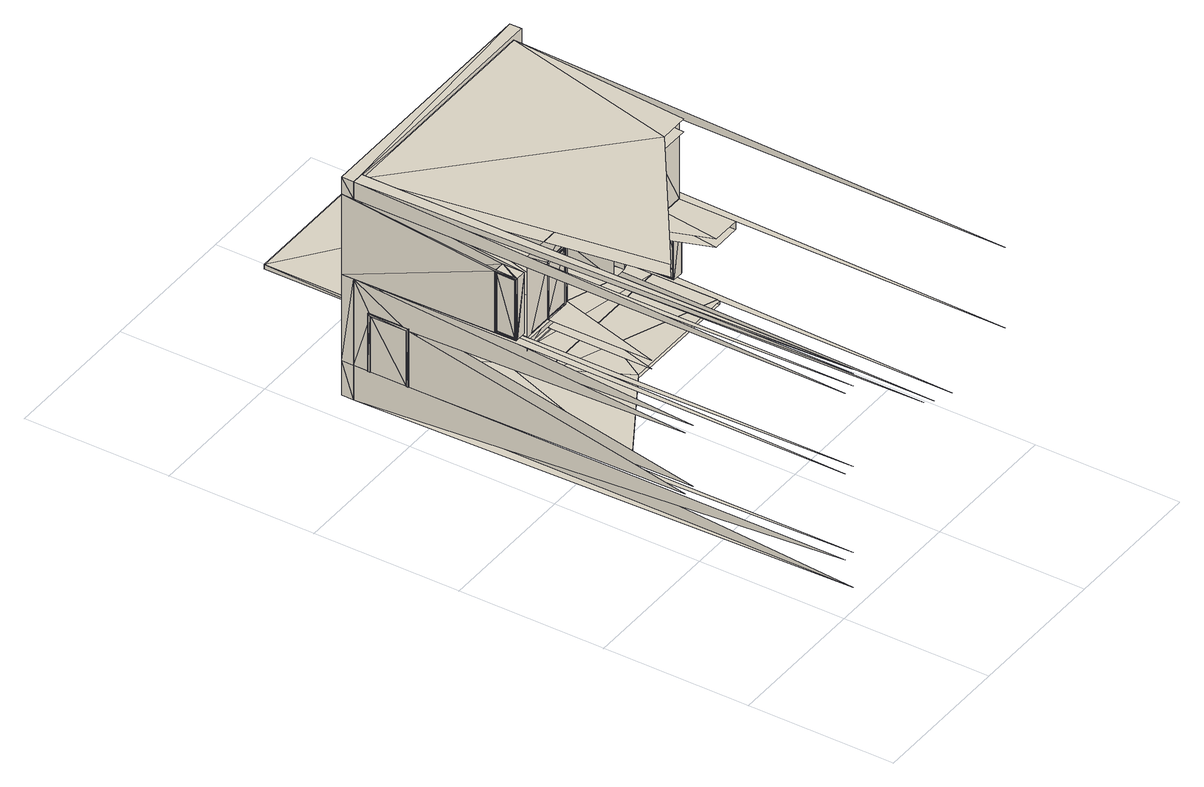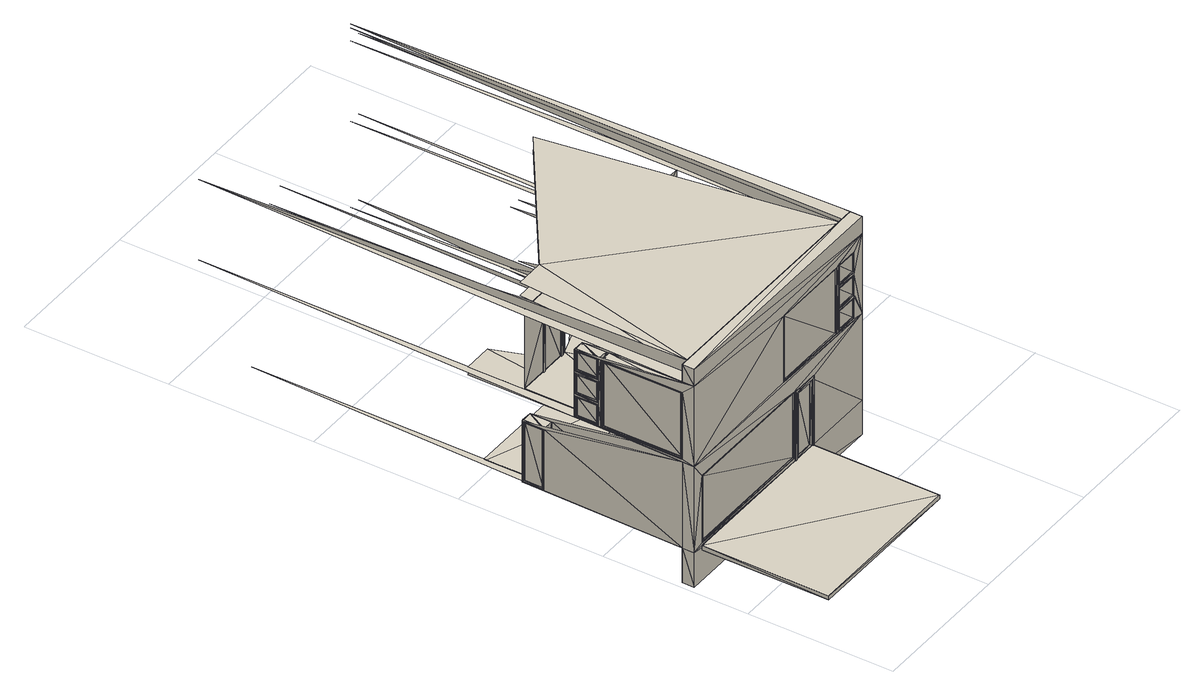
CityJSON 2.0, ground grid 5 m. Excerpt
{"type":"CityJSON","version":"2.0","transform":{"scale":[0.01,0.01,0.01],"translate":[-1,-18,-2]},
"CityObjects":{
"building1":{"type":"Building","geometry":[{"type":"MultiSurface","lod":"1.2","boundaries":[[[0,1,2]],[[3,4,5]],[[6,7,8]],[[9,6,8]],[[7,6,10]],[[9,8,11]],[[12,13,14]],[[15,12,14]],[[13,12,16]],[[6,17,10]],[[8,16,11]],[[15,14,18]],[[12,11,16]],[[19,20,21]],[[22,19,21]],[[16,10,17]],[[17,10,23]],[[16,17,11]],[[14,24,18]],[[25,17,23]],[[24,16,11]],[[26,6,9]],[[27,8,7]],[[24,11,18]],[[28,14,13]],[[29,12,15]],[[6,30,17]],[[8,27,16]],[[12,31,11]],[[14,28,24]],[[19,32,20]],[[7,10,33]],[[9,11,34]],[[21,20,35]],[[36,19,22]],[[37,38,39]],[[13,16,40]],[[22,21,35]],[[15,18,41]],[[42,23,10]],[[10,16,40]],[[11,17,34]],[[43,6,7]],[[16,24,44]],[[18,11,41]],[[45,17,25]],[[30,6,26]],[[27,7,46]],[[47,28,13]],[[31,12,29]],[[26,9,34]],[[46,7,33]],[[48,49,50]],[[29,15,41]],[[32,51,20]],[[10,17,43]],[[47,13,40]],[[20,51,35]],[[36,32,19]],[[27,40,16]],[[25,23,52]],[[36,22,35]],[[30,45,17]],[[28,44,24]],[[31,34,11]],[[16,44,40]],[[41,11,34]],[[42,10,33]],[[33,10,40]],[[34,17,45]],[[45,25,53]],[[54,30,6]],[[30,26,27]],[[30,27,46]],[[31,29,28]],[[31,28,47]],[[28,29,44]],[[27,26,40]],[[32,36,51]],[[30,46,45]],[[36,35,51]],[[31,47,34]],[[29,41,44]],[[17,45,54]],[[23,42,55]],[[26,34,40]],[[56,57,4]],[[58,59,1]],[[0,60,61]],[[3,62,63]],[[46,33,45]],[[47,40,34]],[[44,41,34]],[[40,44,34]],[[43,54,6]],[[45,53,42]],[[40,34,45]],[[45,42,33]],[[33,40,45]],[[64,7,46]],[[17,54,43]],[[65,57,56]],[[39,66,67]],[[23,55,52]],[[53,25,68]],[[33,10,64]],[[64,43,7]],[[37,50,69]],[[70,46,30]],[[10,43,64]],[[25,52,68]],[[42,53,71]],[[72,56,73]],[[61,59,58]],[[63,62,56]],[[45,33,70]],[[55,43,54]],[[55,54,52]],[[54,70,30]],[[42,71,55]],[[45,70,54]],[[43,55,71]],[[52,54,70]],[[70,64,46]],[[53,68,71]],[[33,64,70]],[[64,43,71]],[[68,52,70]],[[74,75,76]],[[71,68,70]],[[64,71,70]],[[65,46,7]],[[30,67,6]],[[77,78,79]],[[46,67,30]],[[80,74,39]],[[81,82,39]],[[83,84,85]],[[43,64,56]],[[70,54,39]],[[83,86,84]],[[87,88,89]],[[88,87,90]],[[79,78,91]],[[92,87,89]],[[87,92,93]],[[87,93,90]],[[92,89,48]],[[92,48,93]],[[50,90,93]],[[89,50,48]],[[50,93,48]],[[64,70,39]],[[50,48,94]],[[95,50,94]],[[96,97,61]],[[61,98,99]],[[100,89,88]],[[89,101,50]],[[88,90,102]],[[90,50,102]],[[50,103,48]],[[74,48,50]],[[65,67,46]],[[82,104,39]],[[105,106,81]],[[107,94,48]],[[50,95,108]],[[95,94,107]],[[100,101,89]],[[100,88,102]],[[101,103,50]],[[109,110,111]],[[112,109,111]],[[103,113,48]],[[50,103,102]],[[50,108,103]],[[113,107,48]],[[78,111,110]],[[109,114,110]],[[109,112,115]],[[74,76,48]],[[78,110,91]],[[114,91,110]],[[108,95,107]],[[114,109,115]],[[78,77,116]],[[79,91,117]],[[103,50,37]],[[118,78,119]],[[78,91,119]],[[115,78,91]],[[114,115,91]],[[120,121,101]],[[101,121,103]],[[61,122,123]],[[98,124,99]],[[120,101,100]],[[121,120,113]],[[121,113,103]],[[120,100,125]],[[120,125,113]],[[103,113,125]],[[105,81,39]],[[126,50,103]],[[100,102,125]],[[102,103,125]],[[103,108,113]],[[39,83,85]],[[127,128,74]],[[128,127,129]],[[126,74,50]],[[108,107,113]],[[127,74,76]],[[127,76,130]],[[127,130,129]],[[76,74,131]],[[76,131,130]],[[132,129,130]],[[0,113,103]],[[74,132,131]],[[131,132,130]],[[56,64,39]],[[0,103,37]],[[133,103,113]],[[84,134,85]],[[39,86,83]],[[128,135,74]],[[74,126,132]],[[128,129,136]],[[123,137,61]],[[96,138,97]],[[132,136,129]],[[112,111,139]],[[3,140,4]],[[141,0,37]],[[0,141,1]],[[142,119,91]],[[78,118,143]],[[111,78,139]],[[78,144,91]],[[91,145,146]],[[115,147,78]],[[148,115,112]],[[61,113,0]],[[140,65,4]],[[67,141,37]],[[141,149,1]],[[86,134,84]],[[133,126,103]],[[74,135,126]],[[135,128,136]],[[126,150,132]],[[3,63,4]],[[39,0,37]],[[0,61,1]],[[150,136,132]],[[61,133,113]],[[39,74,126]],[[65,56,67]],[[151,65,67]],[[133,126,152]],[[126,133,150]],[[152,126,135]],[[133,152,153]],[[133,153,150]],[[65,154,67]],[[152,135,155]],[[152,155,153]],[[155,150,153]],[[63,56,4]],[[39,61,0]],[[61,58,1]],[[135,136,155]],[[136,150,155]],[[126,133,61]],[[56,39,67]],[[56,65,156]],[[157,67,39]],[[156,65,158]],[[159,67,157]],[[158,65,151]],[[159,160,67]],[[160,151,67]],[[161,142,91]],[[78,143,144]],[[144,161,91]],[[161,91,146]],[[147,144,78]],[[39,126,61]],[[78,144,139]],[[148,112,139]],[[148,147,115]],[[78,116,144]],[[91,161,117]],[[65,162,163]],[[164,165,67]],[[65,163,154]],[[166,164,67]],[[154,166,67]],[[167,151,160]],[[168,156,158]],[[169,159,157]],[[170,167,160]],[[168,158,171]],[[169,157,172]],[[173,160,151]],[[174,158,156]],[[175,157,159]],[[156,158,163]],[[159,157,165]],[[151,160,166]],[[176,167,170]],[[177,168,171]],[[178,169,172]],[[179,173,151]],[[180,175,159]],[[181,174,156]],[[156,163,162]],[[159,165,164]],[[151,166,154]],[[182,176,170]],[[183,177,171]],[[184,178,172]],[[166,173,179]],[[185,179,173]],[[163,174,181]],[[165,175,180]],[[186,181,174]],[[187,180,175]],[[173,179,176]],[[175,180,178]],[[174,181,177]],[[154,166,179]],[[188,185,173]],[[162,163,181]],[[164,165,180]],[[186,174,189]],[[187,175,190]],[[173,176,182]],[[183,174,177]],[[184,175,178]],[[191,188,185]],[[192,189,186]],[[193,190,187]],[[163,162,194]],[[165,164,195]],[[166,154,196]],[[196,185,188]],[[194,186,189]],[[195,187,190]],[[197,192,186]],[[198,193,187]],[[199,191,185]],[[200,163,194]],[[201,165,195]],[[201,195,190]],[[200,194,189]],[[166,196,202]],[[202,196,188]],[[186,189,203]],[[187,190,204]],[[205,185,188]],[[206,192,197]],[[207,193,198]],[[191,199,208]],[[209,186,203]],[[210,187,204]],[[205,188,211]],[[206,197,212]],[[207,198,213]],[[214,191,208]],[[212,209,203]],[[213,210,204]],[[208,205,211]],[[215,216,217]],[[218,219,220]],[[221,222,223]],[[216,224,217]],[[219,225,220]],[[222,226,223]],[[206,212,203]],[[207,213,204]],[[214,208,211]],[[143,142,161]],[[144,143,161]],[[227,161,144]],[[147,227,144]],[[144,161,228]],[[227,229,161]],[[229,227,147]],[[230,162,65]],[[165,231,67]],[[139,144,228]],[[161,144,117]],[[229,228,161]],[[56,156,232]],[[157,39,233]],[[158,151,234]],[[160,159,235]],[[156,168,236]],[[159,169,237]],[[151,167,238]],[[229,147,148]],[[170,160,239]],[[171,158,234]],[[172,157,233]],[[148,139,228]],[[229,148,228]],[[179,151,240]],[[181,156,232]],[[180,159,235]],[[232,156,162]],[[235,159,164]],[[240,151,154]],[[182,170,241]],[[183,171,242]],[[184,172,243]],[[144,116,117]],[[173,244,160]],[[175,245,157]],[[174,246,158]],[[176,247,167]],[[177,248,168]],[[178,249,169]],[[158,250,163]],[[157,231,165]],[[160,251,166]],[[185,252,179]],[[253,188,173]],[[247,176,179]],[[181,186,254]],[[180,187,255]],[[248,177,181]],[[249,178,180]],[[154,179,256]],[[164,180,257]],[[162,181,258]],[[186,209,259]],[[187,210,260]],[[189,174,246]],[[190,175,245]],[[244,173,182]],[[199,185,252]],[[245,175,184]],[[246,174,183]],[[197,186,254]],[[198,187,255]],[[166,251,173]],[[202,188,253]],[[163,250,174]],[[165,231,175]],[[201,190,261]],[[200,189,262]],[[191,263,188]],[[192,264,189]],[[193,265,190]],[[163,250,154]],[[266,194,162]],[[166,267,164]],[[268,195,164]],[[166,202,269]],[[154,270,196]],[[196,270,185]],[[195,268,187]],[[194,266,186]],[[271,212,197]],[[272,213,198]],[[203,189,262]],[[204,190,261]],[[185,205,252]],[[211,188,253]],[[231,165,201]],[[250,163,200]],[[206,203,273]],[[207,204,274]],[[214,211,275]],[[221,223,276]],[[218,220,277]],[[215,217,278]],[[220,225,277]],[[279,219,218]],[[217,224,278]],[[280,216,215]],[[276,223,226]],[[222,221,281]],[[219,282,225]],[[216,283,224]],[[222,284,226]],[[212,271,209]],[[213,272,210]],[[208,285,205]],[[264,192,206]],[[265,193,207]],[[286,208,199]],[[263,191,214]],[[287,288,106]],[[104,289,290]],[[37,0,291]],[[292,293,294]],[[295,0,141]],[[232,156,236]],[[235,159,237]],[[240,151,238]],[[243,172,233]],[[242,171,234]],[[239,160,235]],[[234,151,240]],[[241,170,239]],[[292,296,297]],[[298,230,65]],[[231,299,67]],[[249,237,169]],[[248,236,168]],[[247,238,167]],[[56,232,300]],[[233,39,301]],[[244,239,160]],[[246,234,158]],[[245,233,157]],[[302,141,67]],[[158,234,250]],[[157,233,231]],[[160,239,251]],[[303,182,241]],[[304,183,242]],[[305,184,243]],[[256,179,240]],[[258,181,232]],[[257,180,235]],[[232,162,230]],[[235,164,267]],[[240,154,306]],[[186,259,254]],[[187,260,255]],[[285,307,205]],[[271,259,209]],[[272,260,210]],[[281,221,276]],[[280,215,278]],[[279,218,277]],[[308,276,226]],[[222,281,284]],[[279,282,219]],[[224,309,278]],[[280,283,216]],[[225,310,277]],[[284,308,226]],[[282,310,225]],[[283,309,224]],[[311,214,275]],[[312,206,273]],[[313,207,274]],[[247,179,256]],[[249,180,257]],[[248,181,258]],[[314,271,197]],[[315,272,198]],[[252,205,307]],[[275,211,253]],[[252,256,179]],[[244,253,173]],[[273,203,262]],[[274,204,261]],[[257,180,255]],[[258,181,254]],[[263,253,188]],[[264,262,189]],[[265,261,190]],[[270,252,185]],[[244,182,303]],[[266,254,186]],[[268,255,187]],[[261,190,245]],[[262,189,246]],[[246,183,304]],[[245,184,305]],[[286,199,252]],[[315,198,255]],[[314,197,254]],[[269,202,253]],[[251,244,173]],[[316,201,261]],[[317,200,262]],[[250,246,174]],[[231,245,175]],[[285,208,286]],[[263,214,311]],[[264,206,312]],[[265,207,313]],[[154,306,270]],[[166,269,251]],[[306,154,256]],[[266,162,230]],[[268,164,267]],[[230,162,258]],[[267,164,257]],[[231,201,316]],[[250,200,317]],[[250,306,154]],[[251,267,166]],[[61,99,318]],[[237,243,233]],[[236,242,234]],[[238,241,239]],[[232,236,234]],[[235,237,233]],[[240,238,239]],[[305,243,237]],[[304,242,236]],[[303,241,238]],[[300,232,234]],[[235,233,301]],[[235,301,239]],[[234,240,300]],[[240,239,300]],[[256,240,239]],[[258,232,234]],[[257,235,233]],[[249,305,237]],[[248,304,236]],[[247,303,238]],[[234,232,230]],[[233,235,267]],[[239,240,306]],[[311,275,307]],[[312,273,259]],[[313,274,260]],[[281,276,308]],[[279,277,310]],[[280,278,309]],[[284,281,308]],[[282,279,310]],[[283,280,309]],[[285,311,307]],[[271,312,259]],[[272,313,260]],[[307,275,253]],[[259,273,262]],[[260,274,261]],[[239,301,300]],[[244,256,239]],[[263,311,285]],[[245,257,233]],[[246,258,234]],[[264,312,271]],[[265,313,272]],[[252,307,253]],[[254,259,262]],[[255,260,261]],[[234,230,250]],[[233,267,231]],[[239,306,251]],[[245,305,249]],[[246,304,248]],[[244,303,247]],[[263,285,286]],[[264,271,314]],[[265,272,315]],[[286,252,253]],[[314,254,262]],[[315,255,261]],[[269,253,252]],[[256,252,253]],[[317,262,254]],[[316,261,255]],[[254,262,246]],[[255,261,245]],[[244,247,256]],[[245,249,257]],[[246,248,258]],[[263,286,253]],[[264,314,262]],[[265,315,261]],[[319,300,301]],[[270,269,252]],[[244,256,253]],[[266,317,254]],[[268,316,255]],[[257,255,245]],[[258,254,246]],[[319,301,320]],[[269,270,306]],[[306,256,244]],[[231,316,268]],[[250,317,266]],[[230,258,246]],[[267,257,245]],[[269,306,251]],[[251,306,244]],[[250,266,230]],[[231,268,267]],[[250,230,246]],[[231,267,245]],[[296,321,124]],[[122,322,292]],[[323,301,300]],[[300,301,299]],[[230,298,250]],[[267,299,231]],[[250,298,306]],[[267,251,299]],[[251,306,299]],[[324,319,320]],[[325,323,300]],[[300,299,298]],[[306,298,299]],[[104,290,39]],[[105,287,106]],[[326,324,320]],[[124,318,99]],[[61,327,122]],[[299,323,325]],[[328,325,323]],[[323,325,324]],[[122,124,321]],[[329,122,322]],[[298,299,325]],[[328,323,330]],[[326,323,324]],[[331,330,328]],[[299,298,332]],[[332,328,330]],[[333,331,328]],[[334,299,332]],[[334,332,330]],[[335,328,330]],[[331,333,336]],[[337,56,338]],[[339,72,340]],[[335,330,341]],[[322,122,321]],[[342,329,322]],[[343,331,336]],[[336,335,341]],[[344,345,346]],[[345,347,346]],[[343,336,341]],[[39,85,348]],[[105,39,290]],[[291,0,295]],[[122,327,124]],[[329,349,122]],[[134,348,85]],[[39,290,86]],[[327,61,318]],[[122,327,322]],[[342,349,329]],[[295,141,350]],[[350,141,302]],[[322,321,351]],[[342,322,352]],[[353,298,65]],[[299,354,67]],[[56,300,355]],[[37,291,356]],[[349,327,122]],[[327,318,124]],[[357,302,67]],[[327,352,322]],[[342,358,349]],[[352,322,351]],[[358,342,352]],[[300,319,359]],[[320,301,360]],[[325,300,355]],[[355,300,298]],[[326,320,361]],[[323,362,301]],[[324,363,319]],[[301,354,299]],[[325,328,364]],[[363,324,325]],[[298,325,365]],[[328,335,366]],[[330,323,362]],[[362,323,326]],[[333,328,364]],[[299,354,323]],[[334,330,367]],[[331,368,330]],[[369,332,298]],[[332,369,328]],[[370,336,333]],[[341,330,367]],[[134,371,348]],[[290,372,86]],[[354,299,334]],[[343,341,373]],[[344,346,374]],[[346,347,374]],[[375,345,344]],[[345,376,347]],[[336,370,335]],[[368,331,343]],[[287,290,377]],[[349,358,327]],[[378,379,380]],[[378,381,379]],[[358,352,327]],[[382,380,379]],[[381,383,379]],[[381,378,291]],[[382,379,383]],[[381,295,383]],[[295,381,291]],[[295,382,383]],[[295,291,382]],[[291,295,350]],[[384,385,386]],[[384,387,385]],[[302,386,385]],[[387,350,385]],[[387,384,388]],[[291,350,302]],[[302,385,350]],[[387,389,350]],[[389,387,388]],[[390,391,350]],[[391,302,350]],[[389,302,350]],[[389,388,302]],[[390,392,391]],[[302,393,350]],[[392,394,391]],[[302,395,393]],[[394,392,395]],[[396,397,398]],[[397,399,398]],[[392,393,395]],[[380,382,400]],[[372,290,371]],[[401,372,355]],[[402,378,380]],[[403,291,378]],[[287,105,290]],[[290,39,348]],[[291,400,382]],[[3,4,404]],[[0,1,405]],[[403,291,302]],[[67,37,406]],[[407,408,409]],[[386,302,410]],[[411,384,386]],[[412,388,384]],[[413,391,394]],[[4,65,414]],[[415,140,3]],[[1,149,416]],[[417,141,0]],[[391,418,302]],[[390,350,419]],[[395,302,420]],[[388,410,302]],[[421,392,390]],[[392,422,393]],[[396,398,423]],[[398,399,424]],[[425,397,396]],[[397,425,399]],[[140,415,65]],[[141,417,149]],[[290,426,372]],[[427,428,401]],[[394,395,420]],[[350,393,419]],[[72,429,56]],[[96,61,430]],[[292,431,296]],[[292,294,432]],[[414,65,56]],[[39,67,433]],[[434,435,436]],[[380,400,437]],[[291,403,400]],[[402,403,378]],[[355,300,359]],[[361,320,360]],[[402,380,437]],[[296,438,321]],[[322,431,292]],[[291,403,356]],[[363,359,319]],[[362,360,301]],[[301,360,354]],[[439,326,361]],[[418,391,413]],[[413,394,420]],[[440,396,423]],[[423,398,424]],[[425,396,440]],[[403,302,410]],[[425,424,399]],[[365,325,355]],[[422,441,393]],[[420,302,410]],[[355,298,353]],[[328,366,364]],[[370,366,335]],[[375,344,374]],[[347,442,374]],[[375,376,345]],[[376,442,347]],[[443,343,373]],[[421,422,392]],[[363,325,365]],[[444,370,333]],[[373,341,367]],[[365,325,364]],[[421,390,419]],[[368,367,330]],[[418,410,302]],[[369,364,328]],[[367,330,362]],[[362,326,439]],[[444,333,364]],[[393,441,419]],[[386,410,445]],[[446,334,367]],[[354,362,323]],[[368,343,443]],[[388,412,410]],[[411,412,384]],[[369,298,353]],[[353,298,365]],[[354,334,446]],[[411,386,445]],[[357,410,302]],[[301,39,447]],[[426,409,448]],[[448,449,428]],[[426,450,451]],[[403,452,400]],[[403,453,452]],[[422,413,441]],[[440,423,424]],[[425,440,424]],[[400,452,454]],[[413,420,441]],[[453,454,452]],[[455,453,403]],[[456,403,453]],[[453,403,410]],[[421,413,422]],[[437,400,454]],[[453,455,454]],[[455,403,402]],[[290,348,371]],[[372,290,360]],[[372,360,355]],[[401,355,427]],[[441,420,419]],[[356,403,456]],[[455,437,454]],[[455,402,437]],[[421,418,413]],[[453,410,419]],[[420,410,419]],[[457,356,456]],[[418,421,410]],[[421,419,410]],[[457,456,458]],[[412,419,410]],[[412,459,419]],[[460,456,356]],[[356,456,461]],[[96,462,138]],[[137,430,61]],[[410,419,463]],[[459,463,419]],[[464,434,436]],[[465,459,412]],[[419,410,461]],[[466,457,458]],[[467,460,356]],[[445,410,463]],[[459,465,463]],[[465,412,411]],[[356,461,357]],[[461,410,357]],[[468,466,458]],[[465,445,463]],[[465,411,445]],[[461,460,467]],[[469,467,460]],[[460,467,466]],[[357,461,467]],[[469,460,470]],[[468,460,466]],[[471,470,469]],[[461,357,472]],[[472,469,470]],[[473,471,469]],[[474,461,472]],[[474,472,470]],[[475,469,470]],[[471,473,476]],[[475,470,477]],[[478,471,476]],[[476,475,477]],[[479,480,481]],[[480,482,481]],[[478,476,477]],[[409,426,290]],[[427,449,428]],[[409,483,426]],[[450,484,451]],[[448,409,449]],[[409,426,451]],[[359,361,360]],[[355,359,360]],[[37,356,406]],[[439,361,359]],[[365,355,360]],[[363,439,359]],[[360,355,353]],[[321,485,351]],[[352,430,322]],[[443,373,366]],[[375,374,442]],[[376,375,442]],[[370,443,366]],[[366,373,367]],[[362,365,360]],[[368,443,370]],[[364,366,367]],[[360,353,354]],[[362,439,363]],[[368,370,444]],[[444,364,367]],[[446,367,364]],[[364,367,362]],[[362,363,365]],[[368,444,367]],[[369,446,364]],[[365,364,362]],[[354,446,369]],[[353,365,362]],[[433,357,67]],[[354,369,353]],[[354,353,362]],[[290,360,409]],[[56,355,486]],[[360,355,409]],[[355,427,449]],[[414,353,65]],[[354,433,67]],[[409,355,449]],[[352,351,485]],[[360,301,447]],[[338,56,486]],[[429,72,339]],[[487,483,488]],[[434,489,435]],[[487,490,483]],[[491,492,493]],[[492,494,493]],[[491,495,492]],[[491,493,496]],[[494,497,493]],[[490,487,495]],[[491,498,495]],[[498,491,496]],[[498,490,495]],[[497,496,493]],[[495,498,499]],[[495,498,497]],[[498,496,497]],[[292,431,500]],[[501,432,294]],[[431,438,296]],[[431,292,432]],[[492,495,502]],[[492,503,494]],[[502,495,487]],[[504,497,494]],[[499,498,505]],[[502,495,506]],[[498,507,508]],[[495,502,498]],[[495,497,504]],[[435,509,436]],[[464,489,434]],[[456,453,510]],[[356,457,511]],[[458,456,510]],[[467,356,512]],[[512,356,357]],[[468,458,513]],[[460,514,456]],[[466,515,457]],[[456,516,461]],[[516,419,461]],[[467,469,517]],[[515,466,467]],[[357,467,518]],[[469,475,519]],[[470,460,514]],[[520,453,419]],[[514,460,468]],[[473,469,517]],[[483,521,484]],[[461,516,460]],[[474,470,522]],[[471,523,470]],[[524,472,357]],[[472,524,469]],[[525,476,473]],[[477,470,522]],[[516,461,474]],[[478,477,526]],[[479,481,527]],[[481,482,527]],[[528,480,479]],[[480,529,482]],[[476,525,475]],[[523,471,478]],[[505,498,508]],[[492,502,503]],[[502,505,498]],[[502,495,504]],[[530,504,494]],[[503,530,494]],[[137,531,430]],[[462,532,138]],[[355,360,447]],[[438,485,321]],[[322,430,431]],[[502,533,505]],[[505,502,534]],[[502,504,534]],[[505,535,502]],[[505,534,536]],[[504,536,534]],[[537,502,487]],[[535,503,502]],[[535,505,536]],[[504,530,536]],[[503,535,530]],[[535,536,530]],[[462,96,430]],[[429,486,56]],[[353,433,354]],[[538,3,404]],[[520,0,405]],[[409,447,483]],[[484,539,451]],[[447,39,433]],[[414,56,486]],[[404,4,414]],[[415,3,538]],[[405,1,416]],[[417,0,520]],[[407,409,447]],[[409,451,539]],[[433,67,406]],[[464,436,540]],[[521,541,484]],[[521,505,502]],[[415,414,65]],[[417,416,149]],[[542,447,409]],[[407,543,544]],[[521,502,537]],[[430,352,485]],[[545,338,486]],[[429,339,546]],[[542,547,447]],[[543,548,544]],[[447,521,483]],[[484,541,539]],[[489,509,435]],[[429,549,486]],[[431,432,501]],[[550,551,552]],[[551,553,552]],[[512,356,511]],[[513,458,510]],[[515,511,457]],[[553,554,552]],[[550,555,551]],[[514,510,456]],[[456,510,516]],[[556,468,513]],[[518,467,512]],[[557,550,552]],[[548,543,547]],[[558,553,551]],[[512,357,559]],[[469,519,517]],[[525,519,475]],[[528,479,527]],[[552,550,560]],[[482,561,527]],[[528,529,480]],[[529,561,482]],[[562,478,526]],[[515,467,518]],[[447,433,563]],[[549,414,486]],[[564,525,473]],[[526,477,522]],[[518,467,517]],[[554,565,552]],[[555,566,551]],[[523,522,470]],[[510,453,520]],[[524,517,469]],[[522,470,514]],[[514,468,556]],[[564,473,517]],[[567,474,522]],[[516,514,460]],[[523,478,562]],[[524,357,559]],[[559,357,518]],[[516,474,567]],[[406,356,512]],[[568,552,565]],[[569,551,566]],[[565,552,570]],[[566,565,554]],[[566,555,565]],[[568,557,552]],[[532,462,531]],[[486,355,447]],[[569,558,551]],[[571,554,553]],[[572,555,550]],[[417,419,516]],[[552,560,570]],[[573,430,520]],[[550,555,574]],[[559,357,433]],[[557,572,550]],[[558,571,553]],[[575,566,554]],[[576,565,555]],[[550,574,560]],[[557,577,568]],[[568,569,557]],[[577,578,568]],[[568,558,569]],[[555,565,579]],[[577,580,578]],[[580,581,578]],[[582,577,578]],[[520,419,417]],[[560,557,568]],[[583,578,577]],[[575,569,566]],[[576,568,565]],[[584,581,580]],[[585,582,578]],[[586,587,588]],[[570,560,568]],[[589,586,588]],[[590,583,577]],[[591,584,580]],[[585,591,582]],[[585,584,591]],[[570,590,560]],[[570,583,590]],[[543,407,447]],[[447,409,539]],[[565,570,579]],[[568,571,558]],[[557,572,577]],[[578,576,568]],[[569,572,557]],[[592,580,577]],[[581,593,578]],[[585,578,593]],[[591,580,594]],[[570,568,576]],[[586,595,587]],[[571,575,554]],[[590,577,592]],[[596,588,587]],[[586,589,597]],[[582,598,577]],[[572,576,555]],[[589,588,596]],[[584,599,581]],[[560,574,557]],[[583,600,578]],[[582,591,598]],[[585,601,584]],[[570,579,583]],[[590,574,560]],[[568,576,571]],[[592,594,580]],[[602,593,581]],[[555,579,574]],[[572,592,577]],[[593,576,578]],[[569,575,572]],[[599,602,581]],[[595,603,587]],[[521,447,541]],[[598,592,577]],[[603,596,587]],[[586,597,595]],[[600,593,578]],[[574,572,557]],[[597,589,596]],[[604,591,594]],[[601,585,593]],[[605,590,592]],[[606,607,608]],[[609,610,611]],[[612,613,614]],[[579,570,576]],[[591,604,598]],[[584,601,599]],[[607,615,608]],[[610,616,611]],[[613,617,614]],[[594,593,602]],[[590,605,574]],[[583,579,600]],[[594,592,593]],[[571,576,575]],[[604,594,602]],[[592,576,593]],[[576,572,575]],[[592,572,576]],[[595,597,603]],[[597,596,603]],[[601,593,592]],[[599,604,602]],[[605,592,593]],[[579,576,572]],[[598,601,592]],[[599,601,604]],[[601,598,604]],[[600,605,593]],[[574,579,572]],[[615,618,608]],[[608,619,612]],[[611,620,606]],[[616,621,611]],[[617,622,614]],[[606,620,607]],[[609,623,610]],[[612,624,613]],[[447,555,550]],[[565,430,552]],[[600,579,605]],[[579,574,605]],[[414,433,353]],[[625,606,608]],[[626,609,611]],[[627,612,614]],[[628,615,607]],[[629,616,610]],[[630,617,613]],[[608,606,631]],[[611,609,632]],[[614,612,633]],[[431,430,438]],[[555,430,565]],[[621,634,611]],[[622,635,614]],[[618,619,608]],[[620,636,607]],[[623,637,610]],[[624,638,613]],[[634,620,611]],[[619,624,612]],[[639,608,619]],[[640,611,634]],[[641,614,635]],[[509,540,436]],[[464,642,489]],[[643,607,636]],[[644,610,637]],[[645,613,638]],[[619,608,646]],[[634,611,647]],[[635,614,648]],[[639,625,608]],[[640,626,611]],[[641,627,614]],[[637,634,621]],[[638,635,622]],[[618,636,619]],[[637,623,634]],[[638,624,635]],[[636,620,619]],[[643,628,607]],[[644,629,610]],[[645,630,613]],[[619,620,649]],[[620,634,649]],[[624,619,649]],[[623,650,634]],[[624,649,635]],[[634,650,649]],[[608,631,646]],[[611,632,647]],[[614,633,648]],[[651,618,615]],[[652,621,616]],[[653,622,617]],[[650,654,649]],[[655,620,606]],[[656,623,609]],[[657,624,612]],[[654,658,649]],[[606,620,659]],[[609,623,660]],[[612,624,661]],[[625,655,606]],[[626,656,609]],[[627,657,612]],[[628,651,615]],[[629,652,616]],[[630,653,617]],[[543,447,547]],[[662,636,618]],[[663,637,621]],[[664,638,622]],[[639,625,665]],[[626,666,640]],[[627,667,641]],[[639,643,625]],[[640,644,626]],[[641,645,627]],[[625,668,665]],[[666,669,640]],[[667,670,641]],[[606,659,631]],[[639,628,643]],[[609,660,632]],[[612,661,633]],[[640,629,644]],[[641,630,645]],[[671,619,620]],[[672,634,623]],[[673,635,624]],[[668,674,665]],[[666,675,669]],[[667,676,670]],[[674,677,665]],[[675,678,669]],[[676,679,670]],[[680,668,665]],[[681,666,669]],[[682,667,670]],[[631,625,639]],[[632,626,640]],[[633,627,641]],[[683,665,668]],[[684,669,666]],[[685,670,667]],[[620,619,686]],[[623,634,687]],[[624,635,688]],[[689,677,674]],[[690,678,675]],[[691,679,676]],[[692,680,665]],[[693,681,669]],[[694,682,670]],[[695,696,697]],[[698,699,700]],[[701,702,703]],[[704,650,649]],[[646,631,639]],[[647,632,640]],[[648,633,641]],[[662,643,636]],[[663,644,637]],[[664,645,638]],[[705,698,700]],[[706,701,703]],[[707,695,697]],[[671,639,619]],[[672,640,634]],[[673,641,635]],[[708,683,668]],[[709,684,666]],[[710,685,667]],[[711,690,675]],[[712,691,676]],[[713,689,674]],[[714,658,654]],[[462,430,531]],[[693,711,681]],[[694,712,682]],[[692,713,680]],[[693,690,711]],[[694,691,712]],[[692,689,713]],[[649,650,715]],[[647,709,632]],[[648,710,633]],[[683,631,646]],[[647,684,709]],[[648,685,710]],[[683,708,631]],[[639,651,628]],[[640,652,629]],[[641,653,630]],[[669,716,640]],[[670,717,641]],[[668,625,655]],[[639,665,671]],[[668,718,674]],[[677,719,665]],[[626,656,666]],[[627,657,667]],[[678,720,669]],[[679,721,670]],[[643,655,625]],[[644,656,626]],[[645,657,627]],[[619,646,686]],[[634,647,687]],[[635,648,688]],[[722,675,666]],[[723,676,667]],[[692,665,724]],[[693,669,716]],[[694,670,717]],[[486,623,609]],[[646,639,671]],[[713,674,718]],[[711,675,725]],[[712,676,726]],[[647,640,672]],[[648,641,673]],[[695,727,696]],[[698,728,699]],[[701,729,702]],[[708,668,730]],[[709,666,722]],[[710,667,723]],[[697,696,731]],[[732,695,707]],[[733,700,699]],[[698,705,734]],[[735,703,702]],[[701,706,736]],[[680,737,668]],[[681,738,666]],[[682,739,667]],[[705,700,733]],[[706,703,735]],[[707,697,731]],[[689,740,677]],[[690,741,678]],[[691,742,679]],[[651,662,618]],[[652,663,621]],[[653,664,622]],[[631,659,625]],[[632,660,626]],[[633,661,627]],[[683,743,665]],[[684,744,669]],[[685,745,670]],[[655,671,620]],[[656,672,623]],[[657,673,624]],[[693,741,690]],[[694,742,691]],[[713,746,680]],[[692,740,689]],[[681,711,738]],[[682,712,739]],[[647,631,659]],[[647,744,684]],[[648,745,685]],[[646,633,661]],[[709,660,632]],[[710,661,633]],[[659,631,708]],[[686,683,646]],[[560,574,406]],[[570,520,579]],[[730,718,668]],[[719,724,665]],[[720,716,669]],[[721,717,670]],[[747,704,649]],[[639,671,651]],[[640,672,652]],[[641,673,653]],[[716,672,640]],[[717,673,641]],[[722,725,675]],[[723,726,676]],[[643,662,655]],[[730,668,655]],[[665,724,671]],[[656,722,666]],[[657,723,667]],[[644,663,656]],[[645,664,657]],[[748,714,654]],[[620,686,659]],[[623,687,660]],[[624,688,661]],[[740,719,677]],[[741,720,678]],[[742,721,679]],[[727,749,696]],[[728,750,699]],[[729,751,702]],[[737,730,668]],[[738,722,666]],[[739,723,667]],[[696,749,731]],[[732,727,695]],[[750,733,699]],[[698,734,728]],[[751,735,702]],[[701,736,729]],[[743,724,665]],[[744,716,669]],[[745,717,670]],[[659,655,625]],[[660,656,626]],[[661,657,627]],[[734,705,733]],[[736,706,735]],[[732,707,731]],[[746,713,718]],[[752,711,725]],[[753,712,726]],[[447,539,541]],[[754,692,724]],[[755,693,716]],[[756,694,717]],[[486,650,623]],[[649,715,757]],[[680,746,737]],[[692,754,740]],[[693,755,741]],[[694,756,742]],[[658,758,649]],[[759,708,730]],[[760,709,722]],[[761,710,723]],[[650,762,654]],[[686,646,671]],[[687,647,672]],[[688,648,673]],[[711,752,738]],[[712,753,739]],[[579,520,574]],[[647,687,744]],[[648,688,745]],[[659,708,759]],[[686,743,683]],[[686,646,661]],[[687,647,659]],[[709,760,660]],[[710,761,661]],[[718,724,719]],[[725,722,720]],[[726,723,721]],[[718,730,724]],[[722,716,720]],[[723,717,721]],[[671,662,651]],[[652,672,663]],[[653,673,664]],[[746,718,719]],[[724,730,671]],[[752,725,720]],[[753,726,721]],[[722,672,716]],[[723,673,717]],[[671,655,662]],[[672,656,663]],[[673,657,664]],[[730,655,671]],[[722,656,672]],[[723,657,673]],[[727,732,749]],[[728,734,750]],[[729,736,751]],[[732,731,749]],[[734,733,750]],[[736,735,751]],[[754,724,730]],[[755,716,722]],[[756,717,723]],[[740,746,719]],[[741,752,720]],[[742,753,721]],[[759,730,724]],[[760,722,716]],[[761,723,717]],[[686,671,655]],[[687,672,656]],[[688,673,657]],[[737,754,730]],[[738,755,722]],[[739,756,723]],[[740,754,746]],[[741,738,752]],[[742,739,753]],[[704,763,747]],[[747,748,704]],[[763,764,747]],[[754,737,746]],[[741,755,738]],[[742,756,739]],[[743,759,724]],[[744,760,716]],[[745,761,717]],[[747,714,748]],[[430,485,438]],[[447,430,555]],[[642,464,540]],[[763,765,764]],[[659,686,655]],[[660,687,656]],[[661,688,657]],[[765,766,764]],[[767,763,764]],[[715,704,747]],[[768,764,763]],[[686,759,743]],[[744,687,760]],[[745,688,761]],[[686,659,759]],[[687,660,760]],[[688,661,761]],[[769,766,765]],[[770,767,764]],[[771,772,773]],[[757,715,747]],[[774,771,773]],[[659,686,715]],[[686,661,715]],[[687,659,715]],[[715,660,687]],[[661,688,757]],[[747,649,775]],[[748,654,776]],[[777,768,763]],[[778,769,765]],[[661,757,715]],[[770,778,767]],[[770,769,778]],[[757,777,715]],[[775,649,757]],[[757,768,777]],[[704,779,650]],[[714,780,658]],[[758,775,649]],[[650,781,715]],[[762,776,654]],[[775,447,649]],[[486,762,650]],[[764,782,747]],[[747,780,714]],[[704,779,763]],[[766,783,764]],[[632,660,414]],[[688,648,433]],[[748,779,704]],[[784,765,763]],[[770,764,782]],[[778,765,785]],[[757,747,786]],[[771,787,772]],[[777,763,784]],[[788,773,772]],[[771,774,789]],[[767,790,763]],[[774,773,788]],[[769,791,766]],[[780,758,658]],[[715,781,704]],[[768,792,764]],[[779,762,650]],[[770,791,769]],[[767,778,790]],[[757,792,768]],[[777,781,715]],[[650,762,781]],[[660,715,414]],[[757,688,433]],[[574,520,406]],[[793,748,776]],[[786,747,775]],[[511,513,510]],[[512,511,510]],[[776,775,758]],[[776,762,775]],[[775,757,794]],[[556,513,511]],[[518,512,510]],[[515,556,511]],[[510,512,559]],[[562,526,519]],[[528,527,561]],[[529,528,561]],[[525,562,519]],[[517,519,526]],[[783,782,764]],[[747,786,780]],[[514,518,510]],[[562,525,564]],[[782,786,747]],[[784,785,765]],[[517,526,522]],[[779,784,763]],[[748,793,779]],[[791,783,766]],[[510,559,516]],[[787,795,772]],[[514,556,515]],[[523,562,564]],[[790,784,763]],[[795,788,772]],[[771,789,787]],[[564,517,522]],[[792,782,764]],[[567,522,517]],[[517,522,514]],[[781,779,704]],[[514,515,518]],[[789,774,788]],[[523,564,522]],[[796,778,785]],[[524,567,517]],[[518,517,514]],[[797,770,782]],[[793,776,758]],[[770,797,791]],[[516,567,524]],[[559,518,514]],[[798,777,784]],[[794,757,786]],[[778,796,790]],[[786,775,762]],[[516,524,559]],[[516,559,514]],[[757,794,792]],[[777,798,781]],[[520,430,447]],[[762,775,794]],[[430,520,799]],[[800,538,486]],[[512,510,520]],[[715,781,414]],[[794,757,433]],[[775,433,447]],[[486,447,433]],[[486,414,762]],[[762,433,775]],[[780,793,758]],[[779,786,762]],[[417,516,559]],[[762,794,781]],[[406,520,447]],[[406,512,520]],[[538,404,486]],[[520,405,799]],[[785,782,783]],[[785,784,782]],[[780,786,793]],[[796,785,783]],[[784,786,782]],[[786,779,793]],[[784,779,786]],[[787,789,795]],[[789,788,795]],[[414,486,433]],[[762,414,433]],[[797,782,784]],[[791,796,783]],[[798,784,782]],[[794,786,779]],[[790,797,784]],[[791,797,796]],[[797,790,796]],[[792,798,782]],[[781,794,779]],[[417,559,433]],[[792,794,798]],[[794,781,798]],[[781,794,433]],[[406,520,417]],[[538,404,414]],[[520,405,416]],[[406,417,433]],[[414,781,433]],[[415,538,414]],[[417,520,416]],[[489,642,509]],[[642,540,509]]]}]}
},
"vertices":[
[100,1758,200],[100,1758,75],[100,62,200],[100,1758,861],[100,1758,800],[100,62,800],[100,1197,520],[100,1197,740],[100,1199,738],[100,1199,522],[106,1197,740],[106,1199,522],[102,1199,522],[102,1199,738],[102,1204,734],[102,1204,526],[106,1199,738],[106,1197,520],[106,1204,526],[103,1204,734],[103,1204,526],[105,1204,526],[105,1204,734],[106,1201,737],[106,1204,734],[106,1201,523],[100,1271,522],[100,1271,738],[102,1266,734],[102,1266,526],[100,1272,520],[102,1271,522],[103,1266,734],[106,1272,740],[106,1271,522],[105,1266,526],[105,1266,734],[100,1758,510],[100,62,510],[142,1758,510],[106,1271,738],[106,1266,526],[106,1269,737],[142,1197,740],[106,1266,734],[106,1272,520],[100,1272,740],[102,1271,738],[100,1575,200],[100,614,210],[100,1575,401],[103,1266,526],[142,1201,523],[106,1269,523],[142,1197,520],[142,1201,737],[142,1758,800],[142,62,800],[142,1758,75],[142,62,75],[142,62,200],[142,1758,200],[142,62,861],[142,1758,861],[142,1272,740],[100,1800,800],[142,62,510],[100,1800,510],[142,1269,523],[100,614,430],[142,1272,520],[142,1269,737],[142,1758,846],[142,62,846],[142,1575,401],[142,614,210],[142,1575,200],[142,1187,800],[248,1187,713],[142,1187,461],[142,614,430],[142,1177,480],[142,1177,510],[142,1187,510],[142,1187,512],[142,1758,512],[351,1187,510],[98,1568,200],[98,1568,409],[98,1575,401],[100,1568,409],[248,1187,510],[98,1575,200],[100,1568,200],[105,1575,200],[105,1575,401],[142,1758,187],[142,827,187],[142,827,202],[142,1758,202],[98,1708,409],[98,1700,401],[100,1708,409],[100,1700,401],[247,1177,510],[142,1758,480],[247,1177,480],[105,1700,200],[105,1700,401],[241,1190,510],[241,1187,510],[241,1187,721],[241,1190,721],[100,1700,200],[248,1190,510],[248,1190,713],[351,1187,800],[351,1187,461],[248,1182,713],[248,1182,510],[98,1708,200],[98,1700,200],[348,1400,200],[142,827,200],[348,1400,202],[100,1708,200],[142,1700,401],[142,1568,200],[142,1568,409],[144,1568,409],[144,1568,200],[144,1575,200],[144,1575,401],[142,1700,200],[351,1187,512],[142,1708,409],[144,1708,409],[513,1048,200],[513,1048,187],[342,1187,721],[100,1800,861],[100,1800,200],[335,1182,510],[335,1182,713],[335,1187,713],[248,1187,512],[335,1187,512],[335,1190,713],[342,1190,721],[100,1800,75],[144,1700,401],[142,1758,678],[142,1708,200],[144,1700,200],[142,1800,678],[144,1708,200],[142,1758,761],[142,1758,520],[142,1758,685],[142,1758,596],[142,1758,603],[335,1187,510],[142,1800,761],[142,1800,685],[142,1800,596],[142,1800,520],[142,1800,603],[145,1758,675],[145,1758,758],[145,1758,593],[145,1758,606],[145,1758,688],[145,1758,523],[142,1794,603],[142,1794,685],[142,1794,520],[145,1794,675],[145,1794,758],[145,1794,593],[142,1794,678],[142,1794,596],[142,1794,761],[145,1794,606],[145,1794,688],[145,1794,523],[144,1794,677],[144,1794,759],[144,1794,594],[144,1794,604],[144,1794,687],[144,1794,522],[144,1798,604],[144,1798,687],[144,1798,522],[144,1800,759],[144,1800,594],[144,1800,677],[144,1798,759],[144,1798,594],[144,1798,677],[144,1800,687],[144,1800,522],[144,1800,604],[148,1794,691],[148,1794,526],[148,1794,672],[148,1798,691],[148,1798,526],[148,1798,672],[148,1794,755],[148,1794,590],[148,1794,609],[148,1798,755],[148,1798,590],[148,1798,609],[148,1795,755],[148,1796,755],[148,1795,691],[148,1795,590],[148,1796,590],[148,1795,526],[148,1795,672],[148,1797,672],[148,1795,609],[148,1796,691],[148,1796,526],[148,1797,609],[335,1190,510],[342,1187,510],[342,1190,510],[224,1800,761],[224,1800,520],[224,1758,761],[224,1758,520],[224,1758,685],[224,1758,596],[220,1758,758],[220,1758,593],[220,1758,675],[224,1758,603],[224,1758,678],[220,1758,606],[220,1758,688],[220,1758,523],[224,1794,603],[224,1794,520],[224,1794,685],[220,1794,675],[220,1794,758],[220,1794,593],[224,1800,685],[224,1800,603],[222,1794,677],[222,1794,604],[222,1794,759],[222,1794,594],[224,1794,678],[224,1794,596],[224,1794,761],[217,1794,755],[217,1794,590],[222,1794,522],[222,1794,687],[222,1798,604],[222,1798,687],[222,1798,522],[222,1800,759],[224,1800,596],[222,1800,594],[222,1800,604],[222,1800,677],[217,1798,755],[217,1798,590],[217,1794,691],[217,1794,526],[217,1794,609],[217,1795,609],[217,1795,526],[217,1795,691],[217,1795,590],[217,1795,755],[217,1795,672],[217,1796,590],[217,1796,755],[217,1797,672],[217,1798,672],[222,1798,677],[512,1758,480],[247,827,480],[247,827,510],[512,1758,510],[363,1758,442],[357,1280,200],[357,1057,200],[357,1280,201],[363,1758,200],[357,1280,202],[357,1120,202],[232,1800,761],[232,1800,520],[232,1758,761],[232,1758,520],[363,1800,442],[220,1794,606],[220,1794,688],[220,1794,523],[224,1800,678],[217,1794,672],[217,1797,609],[217,1796,691],[217,1796,526],[217,1798,609],[217,1798,691],[217,1798,526],[222,1798,759],[222,1798,594],[222,1800,522],[222,1800,687],[348,1758,202],[236,1758,758],[236,1758,523],[360,1400,202],[360,1400,200],[233,1794,520],[236,1794,758],[233,1794,761],[236,1794,523],[348,1758,200],[234,1794,759],[348,1400,480],[234,1794,522],[234,1798,522],[234,1800,759],[234,1798,759],[234,1800,522],[239,1794,755],[239,1798,755],[289,788,800],[789,1141,800],[789,1141,846],[289,788,846],[239,1794,526],[360,1400,480],[239,1798,526],[239,1795,755],[239,1796,755],[239,1795,526],[239,1796,526],[512,1758,512],[348,1758,480],[363,1800,200],[360,1758,202],[360,1758,200],[512,1800,761],[512,1800,520],[513,1758,761],[455,1758,452],[455,1800,452],[360,1758,480],[509,1758,758],[513,1758,520],[509,1758,523],[513,1794,520],[509,1794,758],[511,1794,759],[513,1794,761],[506,1794,755],[511,1794,522],[511,1798,522],[511,1800,759],[506,1798,755],[512,1133,512],[512,1133,510],[506,1794,526],[506,1795,526],[506,1795,755],[506,1796,755],[512,62,510],[356,1758,450],[356,1756,200],[356,1756,450],[356,1758,200],[363,1756,442],[363,1756,200],[356,1803,450],[356,1800,200],[356,1800,450],[356,1803,200],[363,1803,442],[363,1803,200],[363,1795,200],[363,1795,442],[374,1795,210],[374,1800,210],[374,1795,432],[374,1800,432],[374,1797,432],[374,1798,432],[374,1797,210],[374,1798,210],[445,1756,442],[513,1133,800],[452,1758,450],[445,1758,442],[980,1758,800],[980,1758,75],[980,1758,510],[567,1758,480],[567,62,480],[567,1758,510],[445,1800,442],[452,1803,450],[445,1803,442],[435,1795,432],[980,1800,800],[980,1800,861],[980,1800,75],[980,1800,200],[445,1795,442],[445,1800,200],[435,1800,432],[445,1795,200],[435,1795,210],[435,1797,210],[435,1798,210],[435,1798,432],[568,1133,510],[513,1758,800],[568,1133,800],[938,1758,846],[938,1758,200],[938,1280,200],[938,1280,201],[980,1800,510],[360,1800,186],[360,1800,201],[360,2238,201],[452,1756,450],[938,1280,202],[509,1794,523],[435,1797,432],[435,1800,210],[506,1796,526],[506,1798,526],[511,1798,759],[452,1800,450],[511,1800,522],[938,1758,510],[568,1121,770],[568,1758,800],[568,1133,512],[568,1758,512],[445,1756,200],[445,1758,200],[452,1756,200],[452,1758,200],[455,1758,210],[458,1758,449],[458,1758,213],[445,1803,200],[455,1794,210],[455,1800,210],[938,1758,187],[452,1800,200],[360,2238,186],[452,1803,200],[458,1794,449],[455,1794,452],[458,1794,213],[457,1794,450],[457,1794,212],[457,1798,212],[457,1800,450],[457,1798,450],[457,1800,212],[461,1794,446],[461,1798,446],[461,1794,216],[461,1798,216],[461,1795,446],[461,1796,446],[461,1795,216],[461,1796,216],[729,1187,510],[729,1187,512],[938,1758,202],[938,1758,800],[742,1187,800],[729,1187,800],[940,1800,186],[742,1187,510],[740,1187,510],[740,1187,721],[740,1190,510],[740,1190,721],[748,1187,713],[748,1190,510],[748,1190,713],[748,1187,510],[748,1182,510],[938,1057,200],[938,1057,201],[834,1187,713],[842,1187,721],[834,1190,713],[834,1187,510],[748,1182,713],[748,1187,512],[834,1187,512],[940,1800,201],[938,1758,210],[935,1758,449],[938,1758,452],[935,1758,213],[938,1794,210],[935,1794,449],[938,1800,210],[936,1794,450],[938,1794,452],[932,1794,446],[980,1758,200],[938,1187,510],[936,1794,212],[936,1798,212],[936,1800,450],[932,1798,446],[932,1794,216],[932,1795,216],[932,1795,446],[932,1796,446],[842,1190,721],[938,1048,200],[938,1048,187],[834,1182,713],[834,1190,510],[842,1187,510],[842,1190,510],[938,1187,800],[980,1758,861],[938,1758,512],[940,2238,201],[938,1187,512],[836,992,510],[938,1758,480],[836,992,480],[892,1141,800],[892,1141,846],[938,992,510],[938,992,480],[938,62,800],[938,1206,430],[938,1209,427],[938,1206,210],[938,1209,213],[938,1277,213],[938,1280,430],[935,1794,213],[974,1205,430],[974,1209,213],[938,1800,452],[980,1206,430],[932,1796,216],[932,1798,216],[938,62,510],[936,1798,450],[938,1280,210],[938,1277,427],[936,1800,212],[974,1205,210],[974,1209,427],[980,1206,210],[974,1277,213],[974,1280,430],[938,245,200],[980,1280,430],[974,1277,427],[974,1280,210],[974,1207,428],[974,1207,212],[980,1280,210],[974,1212,424],[974,1212,216],[978,1207,428],[980,1207,212],[978,1212,216],[978,1207,212],[975,1212,424],[975,1212,216],[976,1212,216],[976,1212,424],[980,1207,428],[978,1212,424],[974,1279,428],[974,1279,212],[974,1274,424],[975,1274,424],[976,1274,216],[976,1274,424],[978,1279,428],[978,1274,216],[980,1279,212],[978,1279,212],[974,1274,216],[975,1274,216],[978,1274,424],[980,1279,428],[938,1386,678],[938,1390,675],[938,1386,603],[938,1386,761],[938,1390,758],[938,1386,685],[938,1386,596],[938,1390,593],[938,1386,520],[938,1390,606],[938,1390,688],[938,1390,523],[938,1465,606],[938,1468,603],[938,1468,678],[938,1465,688],[938,1465,523],[938,1468,761],[938,1468,596],[974,1386,678],[974,1386,761],[974,1386,596],[974,1390,606],[974,1390,688],[974,1390,523],[980,1386,678],[980,1386,761],[980,1386,596],[938,1468,685],[938,1468,520],[938,1465,675],[938,1465,758],[938,1465,593],[974,1386,603],[974,1386,685],[974,1386,520],[940,2238,186],[974,1390,675],[974,1390,758],[974,1390,593],[980,1386,603],[980,1386,685],[980,1386,520],[938,1478,520],[938,1478,761],[974,1465,606],[974,1465,688],[974,1465,523],[938,1481,758],[974,1468,678],[974,1468,761],[974,1468,596],[938,1481,523],[980,1468,678],[980,1468,761],[980,1468,596],[974,1465,675],[974,1465,758],[974,1465,593],[974,1388,604],[974,1388,759],[974,1388,594],[974,1388,677],[974,1388,687],[974,1388,522],[974,1468,603],[974,1468,685],[974,1468,520],[974,1393,672],[974,1393,755],[974,1393,590],[974,1393,609],[974,1393,691],[974,1393,526],[978,1388,677],[978,1388,759],[978,1388,594],[980,1388,604],[980,1388,687],[980,1388,522],[980,1468,603],[980,1468,685],[980,1468,520],[978,1393,609],[978,1393,691],[978,1393,526],[978,1388,604],[978,1388,687],[978,1388,522],[975,1393,672],[975,1393,609],[977,1393,609],[975,1393,755],[975,1393,691],[976,1393,691],[975,1393,590],[975,1393,526],[976,1393,526],[974,1478,761],[976,1393,755],[976,1393,590],[977,1393,672],[980,1388,677],[980,1388,759],[980,1388,594],[978,1393,755],[978,1393,590],[978,1393,672],[974,1481,523],[980,1478,761],[974,1466,687],[974,1466,522],[974,1462,672],[974,1462,609],[974,1462,691],[974,1462,526],[974,1466,759],[974,1466,594],[974,1466,604],[974,1462,755],[974,1462,590],[975,1462,672],[975,1462,755],[975,1462,590],[974,1466,677],[977,1462,609],[977,1462,672],[976,1462,691],[976,1462,755],[976,1462,526],[976,1462,590],[978,1466,677],[978,1466,759],[978,1466,594],[978,1462,609],[978,1462,691],[978,1462,526],[980,1466,604],[980,1466,687],[980,1466,522],[978,1462,672],[974,1478,520],[974,1481,758],[975,1462,609],[975,1462,691],[975,1462,526],[978,1462,755],[978,1462,590],[978,1466,604],[978,1466,687],[978,1466,522],[980,1478,520],[938,1755,523],[980,1466,677],[980,1466,759],[980,1466,594],[938,1758,761],[974,1480,759],[974,1480,522],[974,1485,755],[974,1485,526],[978,1480,759],[980,1480,522],[978,1485,526],[978,1480,522],[975,1485,755],[975,1485,526],[976,1485,526],[976,1485,755],[938,1758,520],[938,1755,758],[980,1480,759],[978,1485,755],[974,1758,761],[974,1755,523],[980,1758,761],[974,1756,522],[974,1752,526],[974,1756,759],[974,1752,755],[974,1758,520],[975,1752,755],[976,1752,526],[976,1752,755],[978,1756,759],[978,1752,526],[980,1756,522],[974,1755,758],[980,1758,520],[975,1752,526],[978,1752,755],[978,1756,522],[980,1756,759],[938,1758,75],[938,1758,861]
]}
